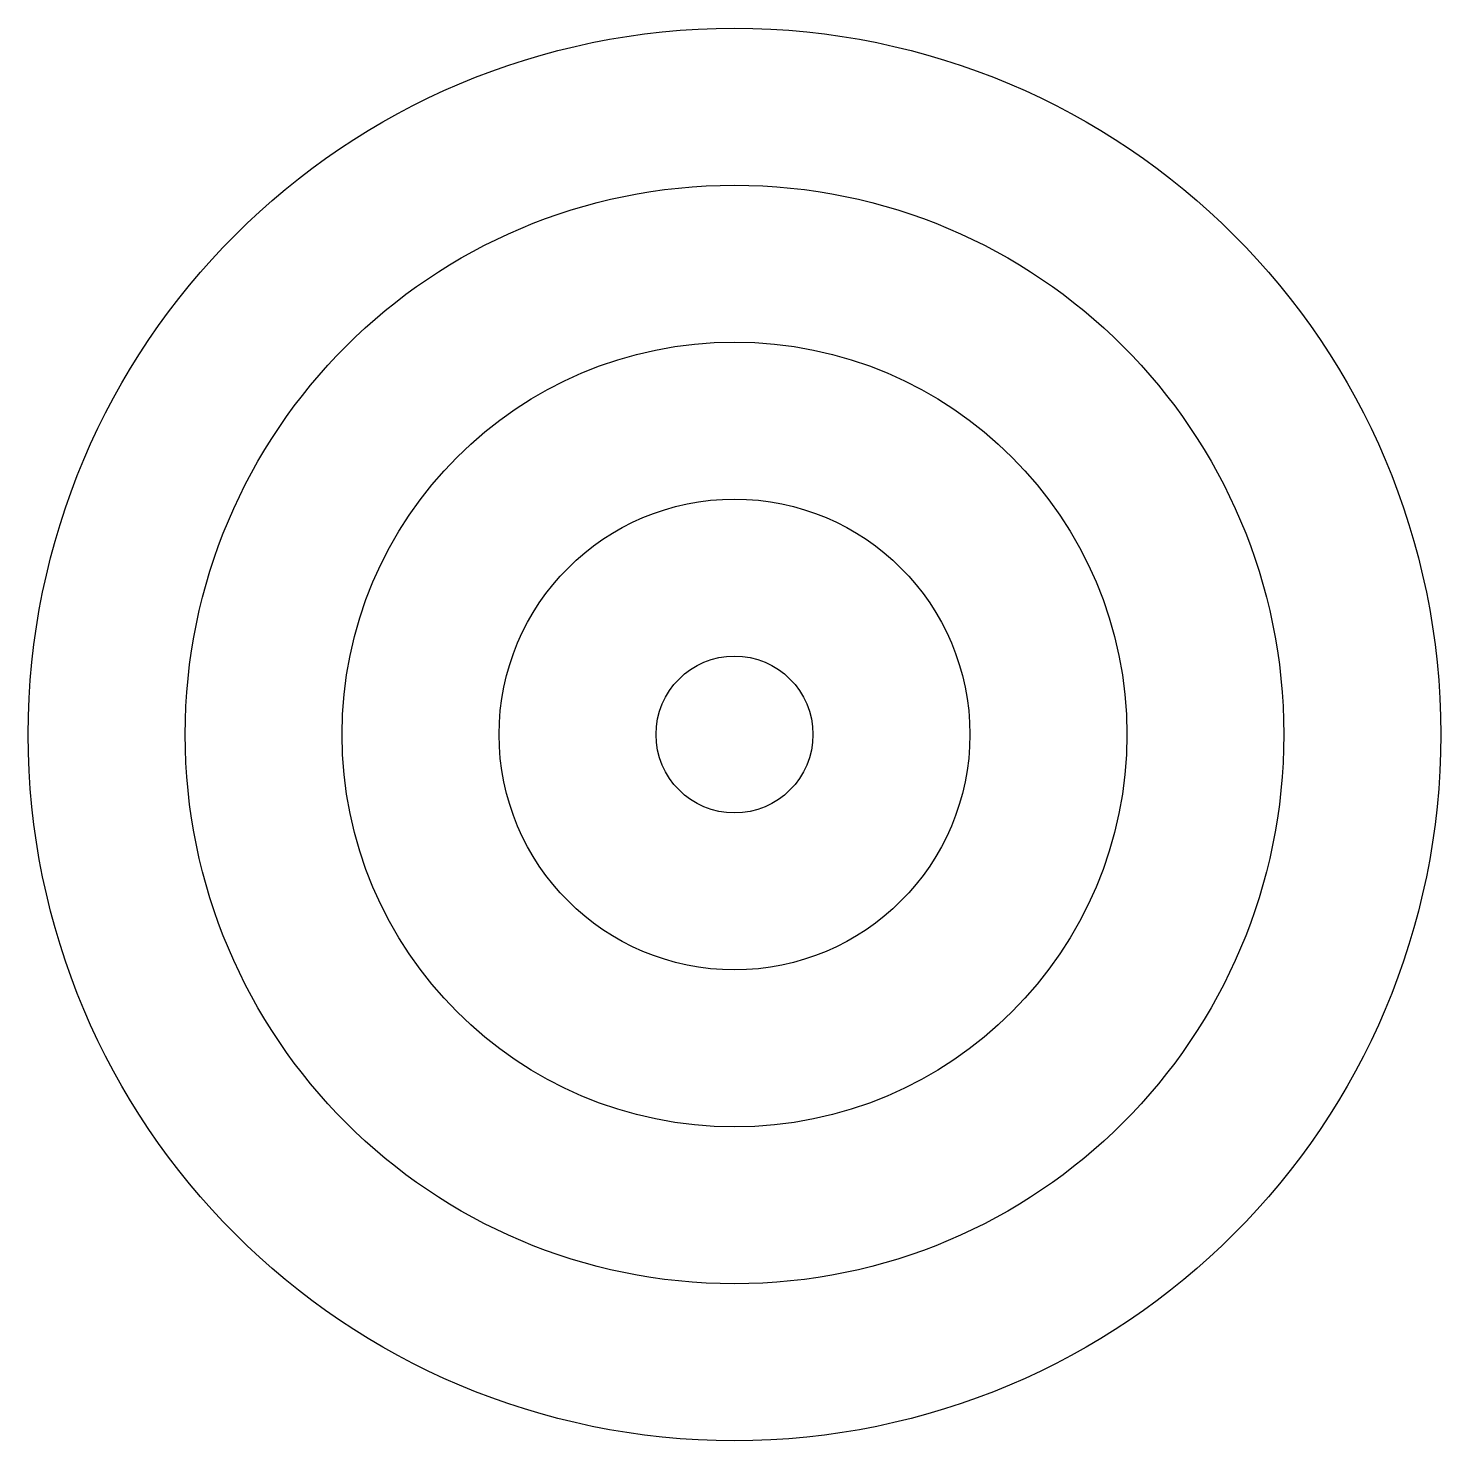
# Model space of a CAD drawing. Extents: x -0.056 to 0.056, y -0.056 to 0.056.
import ezdxf

# ---------------------------------------------------------------- set-up
doc = ezdxf.new("R2010")
doc.units = 0
doc.layers.get('0').update_dxf_attribs({"linetype": 'CONTINUOUS'})

msp = doc.modelspace()

# ---------------------------------------------------------------- linework, layer by layer
at = {"color": 0}
for radius in [0.05625, 0.04375, 0.03125, 0.01875, 0.00625]:
    msp.add_circle((0, 0), radius, dxfattribs=at)

doc.saveas('drawing.dxf')
